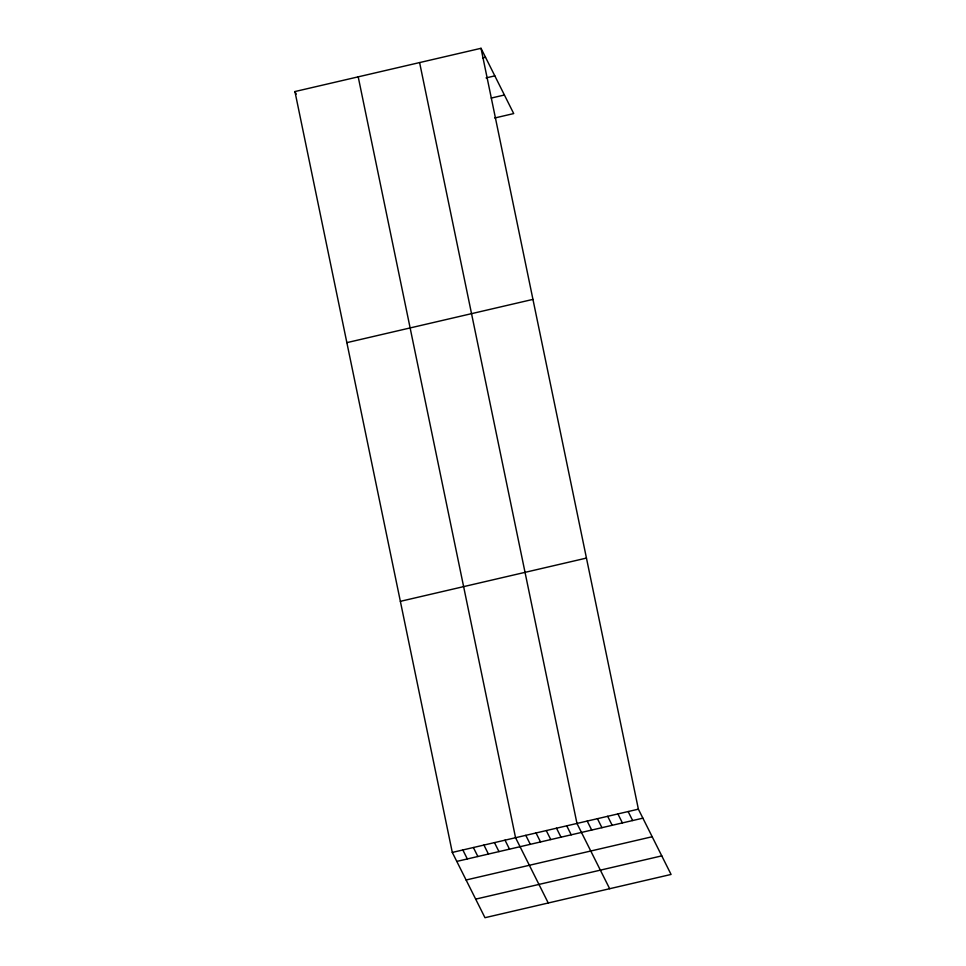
<?xml version="1.0" encoding="UTF-8"?>
<svg xmlns="http://www.w3.org/2000/svg" width="966" height="966" viewBox="0 0 966 966"><rect width="100%" height="100%" fill="white"/><g stroke="black" fill="none" stroke-linecap="round" stroke-linejoin="round"><path stroke-width="1.45" d="M481.02 48.3L638.381 809.17L671.068 874.447L484.98 917.7L452.293 852.423L294.932 91.553L481.02 48.3L513.707 113.577L494.701 117.997M482.602 57.972L485.524 57.296M486.055 77.908L494.821 75.867M491.247 98.061L504.409 95.006M346.866 342.64L532.942 299.388M400.359 601.335L586.447 558.082M452.293 852.423L638.381 809.17M456.797 861.406L642.885 818.166M466.095 879.99L652.183 836.737M475.683 899.129L661.77 855.876M294.932 91.553L296.224 94.113M628.142 811.549L632.645 820.545M617.902 813.927L622.406 822.923M607.674 816.306L612.178 825.302M597.435 818.685L601.939 827.681M587.207 821.064L591.699 830.06M609.655 888.72L576.968 823.443L419.606 62.573M566.728 825.821L571.232 834.817M556.501 828.2L561.005 837.196M546.261 830.579L550.765 839.563M536.033 832.958L540.525 841.941M525.794 835.336L530.298 844.32M548.253 902.993L515.554 837.715L358.205 76.845M505.013 840.166L509.517 849.15M494.471 842.618L498.975 851.601M483.93 845.069L488.422 854.053M473.376 847.52L477.88 856.504M462.835 849.971L467.339 858.955"/></g></svg>
